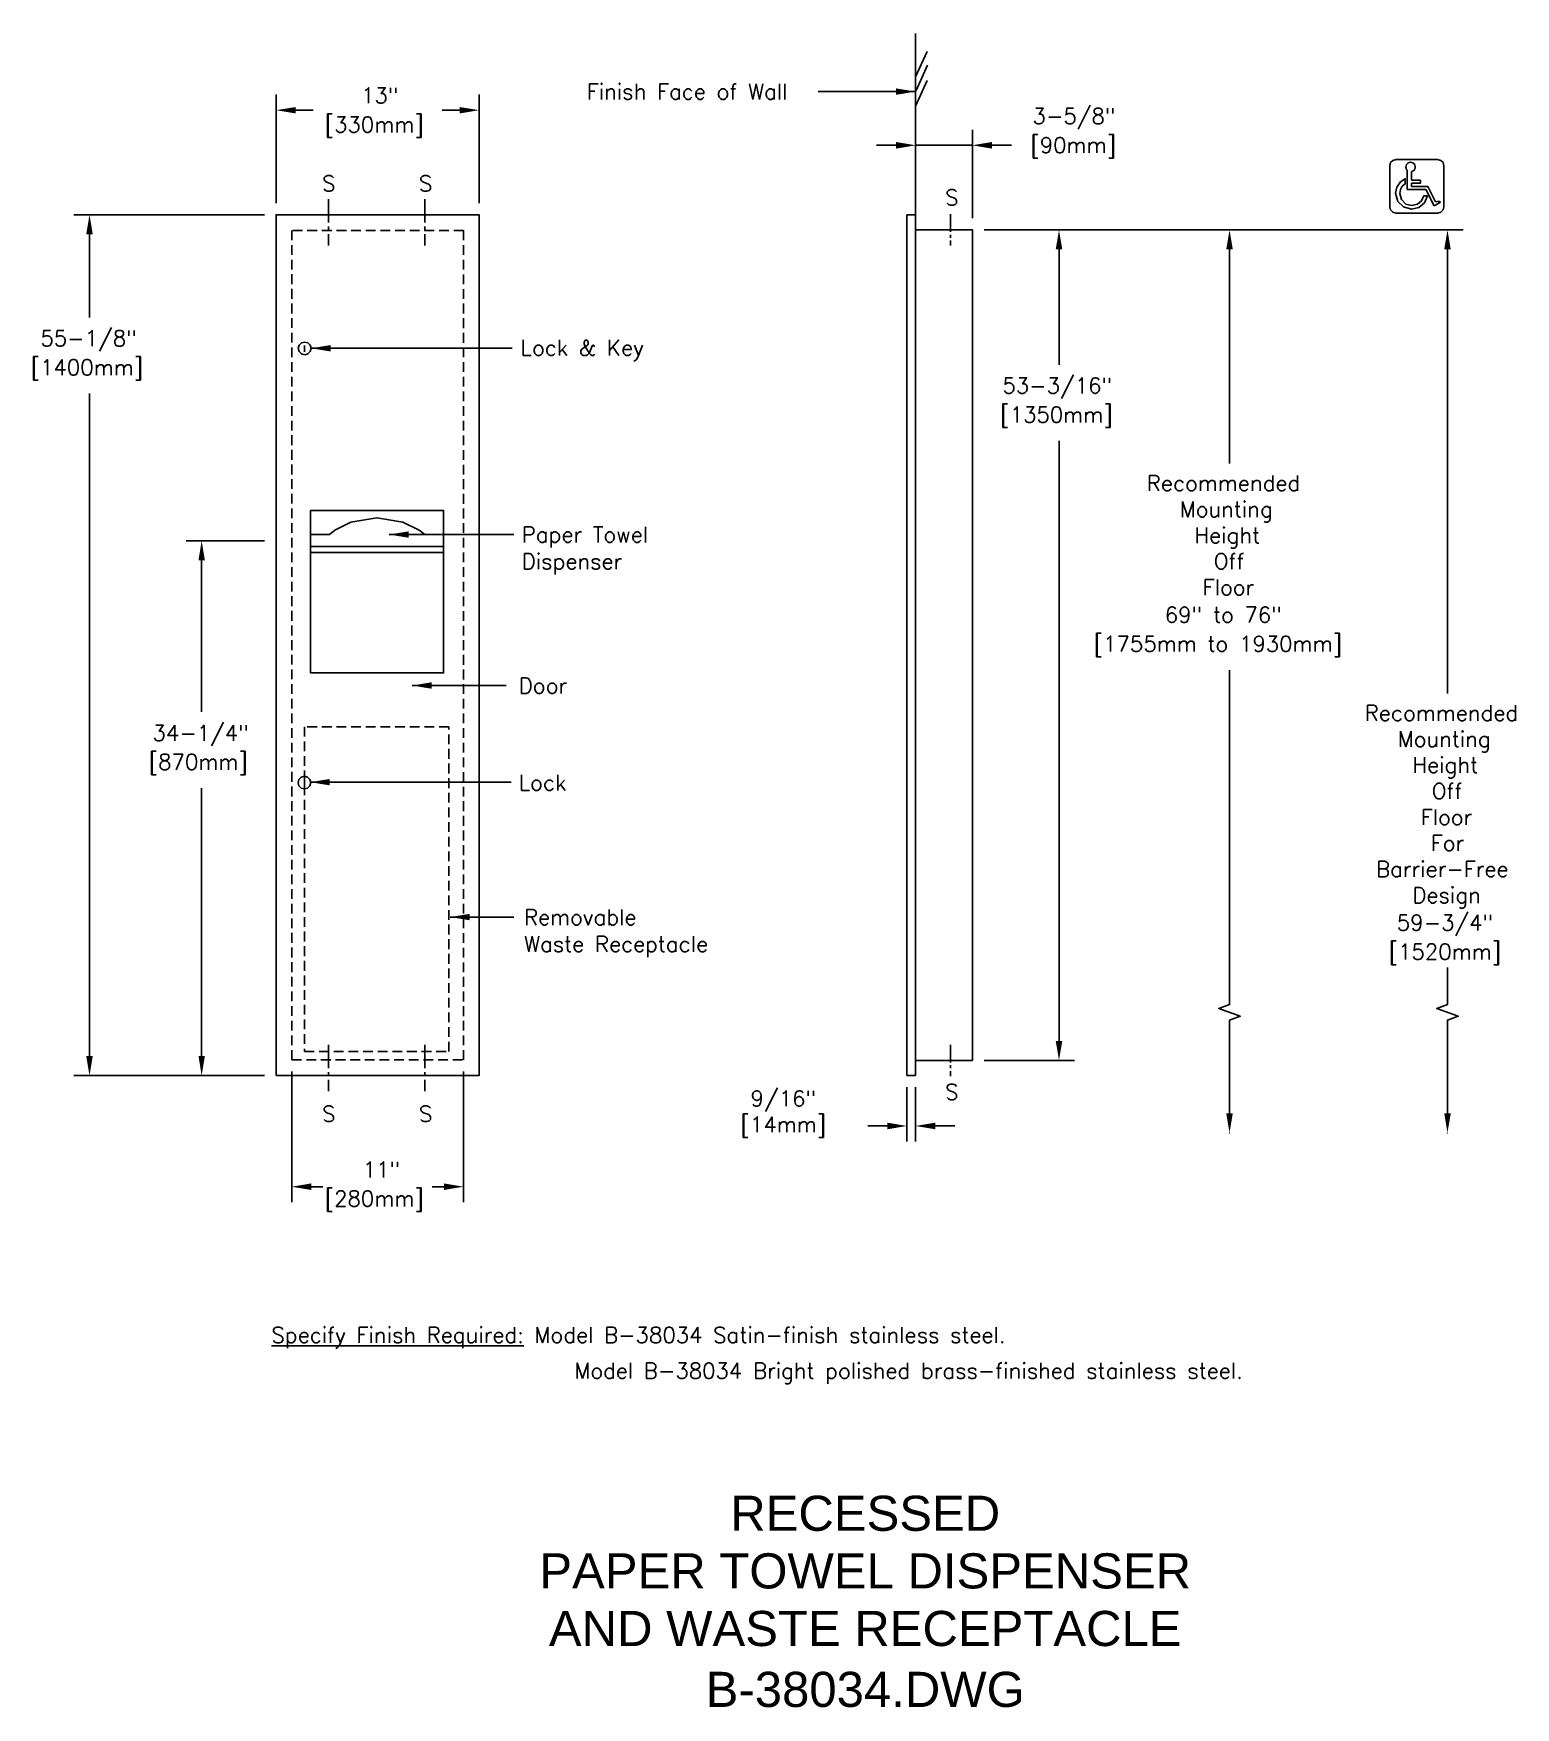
# Model space of a CAD drawing. Extents: x 6 to 101, y -8 to 100.
import ezdxf
from ezdxf.enums import TextEntityAlignment as Align

# ---------------------------------------------------------------- set-up
doc = ezdxf.new("R2010")
doc.units = 0
doc.header["$MEASUREMENT"] = 0
doc.header["$PDMODE"] = 35
doc.header["$PDSIZE"] = 0.000315
doc.linetypes.add('CENTER2', pattern=[1.125, 0.75, -0.125, 0.125, -0.125])
doc.linetypes.add('HIDDEN2', pattern=[0.1875, 0.125, -0.0625])
doc.layers.get('DEFPOINTS').update_dxf_attribs({"linetype": 'CONTINUOUS'})
for name, color, linetype in [('DETAIL', 4, 'CONTINUOUS'), ('DIM', 1, 'CONTINUOUS'), ('TEXT', 2, 'CONTINUOUS')]:
    doc.layers.add(name, color=color, linetype=linetype)
doc.styles.add('ARIAL_5', font='ARIAL.TTF', dxfattribs={"height": 5})
doc.styles.add('DIM_S_8', font='simplex.shx', dxfattribs={"height": 1})
doc.dimstyles.new('DIM_S_7', dxfattribs={"dimtxt": 0.12, "dimasz": 1.25, "dimexe": 1, "dimexo": 0.75, "dimgap": 0.75, "dimtad": 1, "dimtih": 1, "dimtoh": 1, "dimdec": 4, "dimrnd": 0.0625, "dimzin": 0, "dimtxsty": 'DIM_S_8', "dimcen": 0.09375, "dimaunit": 1, "dimazin": 3, "dimtfac": 1, "dimtdec": 4, "dimtofl": 0, "dimtmove": 0, "dimatfit": 3, "dimtolj": 1, "dimtzin": 0})

msp = doc.modelspace()

# ---------------------------------------------------------------- linework, layer by layer
at = {"layer": 'DEFPOINTS', "color": 0, "linetype": 'BYBLOCK'}
msp.add_point((66.4, 87.06), dxfattribs=at)
msp.add_point((66.4, 87.06), dxfattribs=at)
at = {"layer": 'DETAIL', "linetype": 'CONTINUOUS'}
for p, q in [((62.77, 88.03), (62.77, 99.64)), ((95.58, 89.84), (94.53, 89.84)), ((96.07, 88.85), (95.58, 89.84)), ((62.21, 88.03), (62.21, 32.9)), ((62.21, 88.03), (62.77, 88.03)), ((62.77, 88.03), (62.77, 32.9)), ((62.77, 88.03), (62.77, 32.9)), ((95.97, 88.61), (96.14, 88.69)), ((96.14, 88.69), (96.14, 88.7)), ((62.77, 87.06), (66.4, 87.06)), ((66.4, 87.06), (66.4, 33.87)), ((62.77, 33.87), (66.4, 33.87)), ((62.21, 32.9), (62.77, 32.9))]:
    msp.add_line(p, q, dxfattribs=at)
at = {"layer": 'DETAIL', "linetype": 'HIDDEN2', "ltscale": 5}
for p, q in [((32.87, 55.24), (23.63, 55.24)), ((23.63, 55.24), (23.63, 34.44)), ((32.87, 34.44), (32.87, 55.24)), ((23.63, 34.44), (32.87, 34.44))]:
    msp.add_line(p, q, dxfattribs=at)
at = {"layer": 'DETAIL', "linetype": 'CONTINUOUS'}
for points in [[(63.5, 98.48), (62.77, 96.86)], [(63.52, 97.61), (62.8, 95.98)], [(63.5, 96.62), (62.77, 94.99)], [(94.53, 90.8), (94.62, 90.83), (94.73, 90.94), (94.77, 91.09), (94.73, 91.24), (94.62, 91.35), (94.47, 91.4), (94.31, 91.35), (94.2, 91.24), (94.16, 91.09), (94.2, 90.94), (94.25, 90.89)], [(94.25, 90.89), (94.25, 89.65)], [(94.53, 90.24), (94.53, 90.8)], [(94.53, 90.05), (95.1, 90.05), (95.1, 90.24), (94.53, 90.24)], [(94.25, 89.65), (94.53, 89.65)], [(94.53, 89.84), (94.53, 90.05)], [(94.53, 89.65), (95.44, 89.65)], [(95.44, 89.65), (95.97, 88.61)], [(96.14, 88.7), (96.26, 88.75), (96.34, 88.81), (96.36, 88.86), (96.31, 88.89), (96.2, 88.89), (96.07, 88.85)], [(23.64, 79.88), (23.43, 79.83), (23.29, 79.68), (23.23, 79.48)], [(23.23, 79.48), (23.29, 79.27), (23.43, 79.12), (23.64, 79.07)], [(23.63, 79.66), (23.63, 79.26)], [(24.05, 79.48), (23.99, 79.68), (23.85, 79.83), (23.64, 79.88)], [(23.64, 79.07), (23.85, 79.12), (23.99, 79.27), (24.05, 79.48)], [(25.22, 67.56), (25.57, 67.83), (26.59, 68.35), (28.26, 68.63)], [(28.26, 68.63), (29.93, 68.35), (30.98, 67.83), (31.34, 67.56)], [(24.02, 67.56), (25.22, 67.56)], [(31.34, 67.56), (32.54, 67.56)], [(32.54, 66.79), (24.02, 66.79)], [(24.02, 66.4), (32.54, 66.4)], [(23.63, 51.91), (23.63, 51.48)]]:
    msp.add_lwpolyline(points, dxfattribs=at)
for points in [[(96.2, 88.14), (96.4, 88.19), (96.55, 88.34), (96.6, 88.54), (96.6, 91.16), (96.55, 91.37), (96.4, 91.51), (96.2, 91.57), (93.54, 91.57), (93.34, 91.51), (93.19, 91.37), (93.14, 91.16), (93.14, 88.54), (93.19, 88.34), (93.34, 88.19), (93.54, 88.14)], [(95.54, 89.24), (95.35, 88.8), (95, 88.5), (94.53, 88.39), (94.01, 88.53), (93.64, 88.89), (93.5, 89.41), (93.59, 89.8), (93.83, 90.14), (94.13, 90.34), (94.13, 90.01), (93.93, 89.86), (93.82, 89.65), (93.78, 89.39), (93.89, 89), (94.16, 88.72), (94.55, 88.62), (94.9, 88.7), (95.17, 88.92), (95.31, 89.25)], [(21.81, 32.9), (34.81, 32.9), (34.81, 88.03), (21.81, 88.03)], [(24.02, 58.69), (32.54, 58.69), (32.54, 69.1), (24.02, 69.1)], [(23.63, 51.26), (23.83, 51.31), (23.98, 51.46), (24.03, 51.67), (23.98, 51.87), (23.83, 52.02), (23.63, 52.08), (23.42, 52.02), (23.27, 51.87), (23.22, 51.67), (23.27, 51.46), (23.42, 51.31)], [(23.63, 51.26), (23.83, 51.31), (23.98, 51.46), (24.03, 51.67), (23.98, 51.87), (23.83, 52.02), (23.63, 52.08), (23.42, 52.02), (23.27, 51.87), (23.22, 51.67), (23.27, 51.46), (23.42, 51.31)]]:
    msp.add_lwpolyline(points, close=True, dxfattribs=at)
at = {"layer": 'DETAIL', "linetype": 'CENTER2', "ltscale": 2}
for points in [[(25.17, 89.03), (25.17, 86.06)], [(31.34, 89.03), (31.34, 86.06)], [(25.17, 34.87), (25.17, 31.9)], [(31.34, 34.87), (31.34, 31.9)]]:
    msp.add_lwpolyline(points, dxfattribs=at)
at = {"layer": 'DETAIL', "linetype": 'CENTER2', "ltscale": 1.5}
for points in [[(65, 88.06), (65, 86.06)], [(65, 34.87), (65, 32.87)]]:
    msp.add_lwpolyline(points, dxfattribs=at)
at = {"layer": 'DETAIL', "linetype": 'HIDDEN2', "ltscale": 5}
msp.add_lwpolyline([(22.81, 33.9), (33.81, 33.9), (33.81, 87.03), (22.81, 87.03)], close=True, dxfattribs=at)
at = {"layer": 'DIM', "linetype": 'CONTINUOUS'}
for p, q in [((21.81, 88.78), (21.81, 95.73)), ((34.81, 88.78), (34.81, 95.73)), ((23.06, 94.73), (24.18, 94.73)), ((33.56, 94.73), (32.44, 94.73)), ((62.77, 88.78), (62.77, 93.48)), ((66.4, 87.81), (66.4, 93.48)), ((61.52, 92.48), (60.27, 92.48)), ((62.77, 92.48), (66.4, 92.48)), ((67.65, 92.48), (68.9, 92.48)), ((21.06, 88.03), (8.86, 88.03)), ((67.15, 87.06), (97.83, 87.06)), ((67.15, 87.06), (83.87, 87.06)), ((67.15, 87.06), (72.95, 87.06)), ((9.86, 86.78), (9.86, 81.46)), ((71.95, 85.81), (71.95, 78.43)), ((82.87, 85.81), (82.87, 72.09)), ((96.83, 85.81), (96.83, 57.37)), ((9.86, 34.15), (9.86, 76.58)), ((71.95, 35.12), (71.95, 73.55)), ((21.06, 67.15), (16.04, 67.15)), ((17.04, 65.9), (17.04, 56.19)), ((82.87, 37.45), (82.87, 58.87)), ((17.04, 34.15), (17.04, 51.31)), ((96.83, 37.45), (96.83, 39.16)), ((82.87, 30.48), (82.87, 36.45)), ((96.83, 30.48), (96.83, 36.45)), ((67.15, 33.87), (72.95, 33.87)), ((21.06, 32.9), (8.86, 32.9)), ((21.06, 32.9), (16.04, 32.9)), ((22.81, 33.15), (22.81, 24.78)), ((33.81, 33.15), (33.81, 24.78)), ((62.21, 32.15), (62.21, 28.67)), ((62.77, 32.15), (62.77, 28.67)), ((60.96, 29.67), (59.71, 29.67)), ((64.02, 29.67), (65.27, 29.67)), ((24.06, 25.78), (24.81, 25.78)), ((32.56, 25.78), (31.81, 25.78))]:
    msp.add_line(p, q, dxfattribs=at)
for points in [[(82.87, 30.8), (82.87, 36.45), (83.56, 36.7), (82.18, 37.2), (82.87, 37.45), (82.87, 41.87)], [(96.83, 30.8), (96.83, 36.45), (97.52, 36.7), (96.14, 37.2), (96.83, 37.45), (96.83, 39.82)]]:
    msp.add_lwpolyline(points, dxfattribs=at)
for p in [(82.87, 29.23), (96.83, 29.23)]:
    msp.add_point(p, dxfattribs=at)
for points in [[(23.06, 94.93), (23.06, 94.52), (21.81, 94.73)], [(33.56, 94.93), (33.56, 94.52), (34.81, 94.73)], [(61.52, 92.69), (61.52, 92.27), (62.77, 92.48)], [(67.65, 92.69), (67.65, 92.27), (66.4, 92.48)], [(9.65, 86.78), (10.07, 86.78), (9.86, 88.03)], [(71.74, 85.81), (72.16, 85.81), (71.95, 87.06)], [(82.66, 85.81), (83.08, 85.81), (82.87, 87.06)], [(96.62, 85.81), (97.04, 85.81), (96.83, 87.06)], [(16.84, 65.9), (17.25, 65.9), (17.04, 67.15)], [(71.74, 35.12), (72.16, 35.12), (71.95, 33.87)], [(9.65, 34.15), (10.07, 34.15), (9.86, 32.9)], [(16.84, 34.15), (17.25, 34.15), (17.04, 32.9)], [(82.66, 30.48), (83.08, 30.48), (82.87, 29.23)], [(96.62, 30.48), (97.04, 30.48), (96.83, 29.23)], [(60.96, 29.88), (60.96, 29.46), (62.21, 29.67)], [(64.02, 29.88), (64.02, 29.46), (62.77, 29.67)], [(24.06, 25.99), (24.06, 25.57), (22.81, 25.78)], [(32.56, 25.99), (32.56, 25.57), (33.81, 25.78)]]:
    msp.add_solid(points, dxfattribs=at)

# ---------------------------------------------------------------- texts
at = {"layer": 'DIM', "linetype": 'CONTINUOUS', "style": 'DIM_S_8'}
for s, p in [('13"', (27.26, 95.17)), ('Finish Face of Wall', (41.71, 95.42)), ('[330mm]', (24.93, 93.31)), ('3-5/8"', (70.26, 93.85)), ('[90mm]', (70.12, 91.99)), ('S', (24.75, 89.54)), ('S', (30.96, 89.54)), ('S', (64.66, 88.64)), ('55-1/8"', (6.72, 79.62)), ('Lock & Key', (37.47, 79.01)), ('[1400mm]', (6.1, 77.76)), ('53-3/16"', (68.33, 76.59)), ('[1350mm]', (68.19, 74.73)), ('Recommended', (77.58, 70.34)), ('Mounting', (79.68, 68.67)), ('Paper Towel', (37.55, 67.05)), ('Height', (80.63, 67)), ('Dispenser', (37.55, 65.33)), ('Off', (81.87, 65.34)), ('Floor', (81.15, 63.67)), ('69" to 76"', (78.73, 61.91)), ('[1755mm to 1930mm]', (74.18, 60.05)), ('Door', (37.36, 57.37)), ('Recommended', (91.54, 55.62)), ('34-1/4"', (13.9, 54.34)), ('Mounting', (93.64, 53.95)), ('[870mm]', (13.66, 52.49)), ('Height', (94.59, 52.29)), ('Lock', (37.36, 51.16)), ('Off', (95.83, 50.62)), ('Floor', (95.12, 48.95)), ('For', (95.76, 47.29)), ('Barrier-Free', (92.26, 45.62)), ('Design', (94.59, 43.95)), ('Removable', (37.69, 42.54)), ('59-3/4"', (93.59, 42.19)), ('Waste Receptacle', (37.69, 40.82)), ('[1520mm]', (93.07, 40.33)), ('S', (64.66, 31.35)), ('S', (24.75, 29.95)), ('S', (30.96, 29.95)), ('11"', (27.36, 26.38)), ('[280mm]', (24.93, 24.52)), ('%%USpecify Finish Required:%%U Model B-38034 Satin-finish stainless steel.', (21.52, 15.78)), ('Model B-38034 Bright polished brass-finished stainless steel.', (40.91, 13.49))]:
    msp.add_text(s, height=1, dxfattribs=at).set_placement(p)
at = {"layer": 'DIM', "linetype": 'CONTINUOUS', "insert": (54.3, 30.43), "char_height": 1, "attachment_point": 5, "style": 'DIM_S_8'}
msp.add_mtext('\\A1;9/16"\\P[14mm]', dxfattribs=at)
at = {"layer": 'TEXT', "style": 'ARIAL_5'}
for s, p in [('RECESSED', (59.54, 3.74)), ('PAPER TOWEL DISPENSER', (59.54, 0.05)), ('AND WASTE RECEPTACLE', (59.54, -3.64)), ('B-38034.DWG', (59.54, -7.54))]:
    msp.add_text(s, height=2.25, dxfattribs=at).set_placement(p, align=Align.CENTER)

# ---------------------------------------------------------------- leaders
at = {"layer": 'DIM', "linetype": 'CONTINUOUS'}
for points in [[(62.76, 95.92), (56.53, 95.92)], [(24.06, 79.48), (36.93, 79.48)], [(29.05, 67.55), (37.03, 67.55)], [(30.52, 57.88), (36.55, 57.88)], [(24, 51.69), (36.87, 51.69)], [(32.96, 43.05), (37.04, 43.05)]]:
    msp.add_leader(points, dimstyle='DIM_S_7', dxfattribs=at)

doc.saveas('drawing.dxf')
